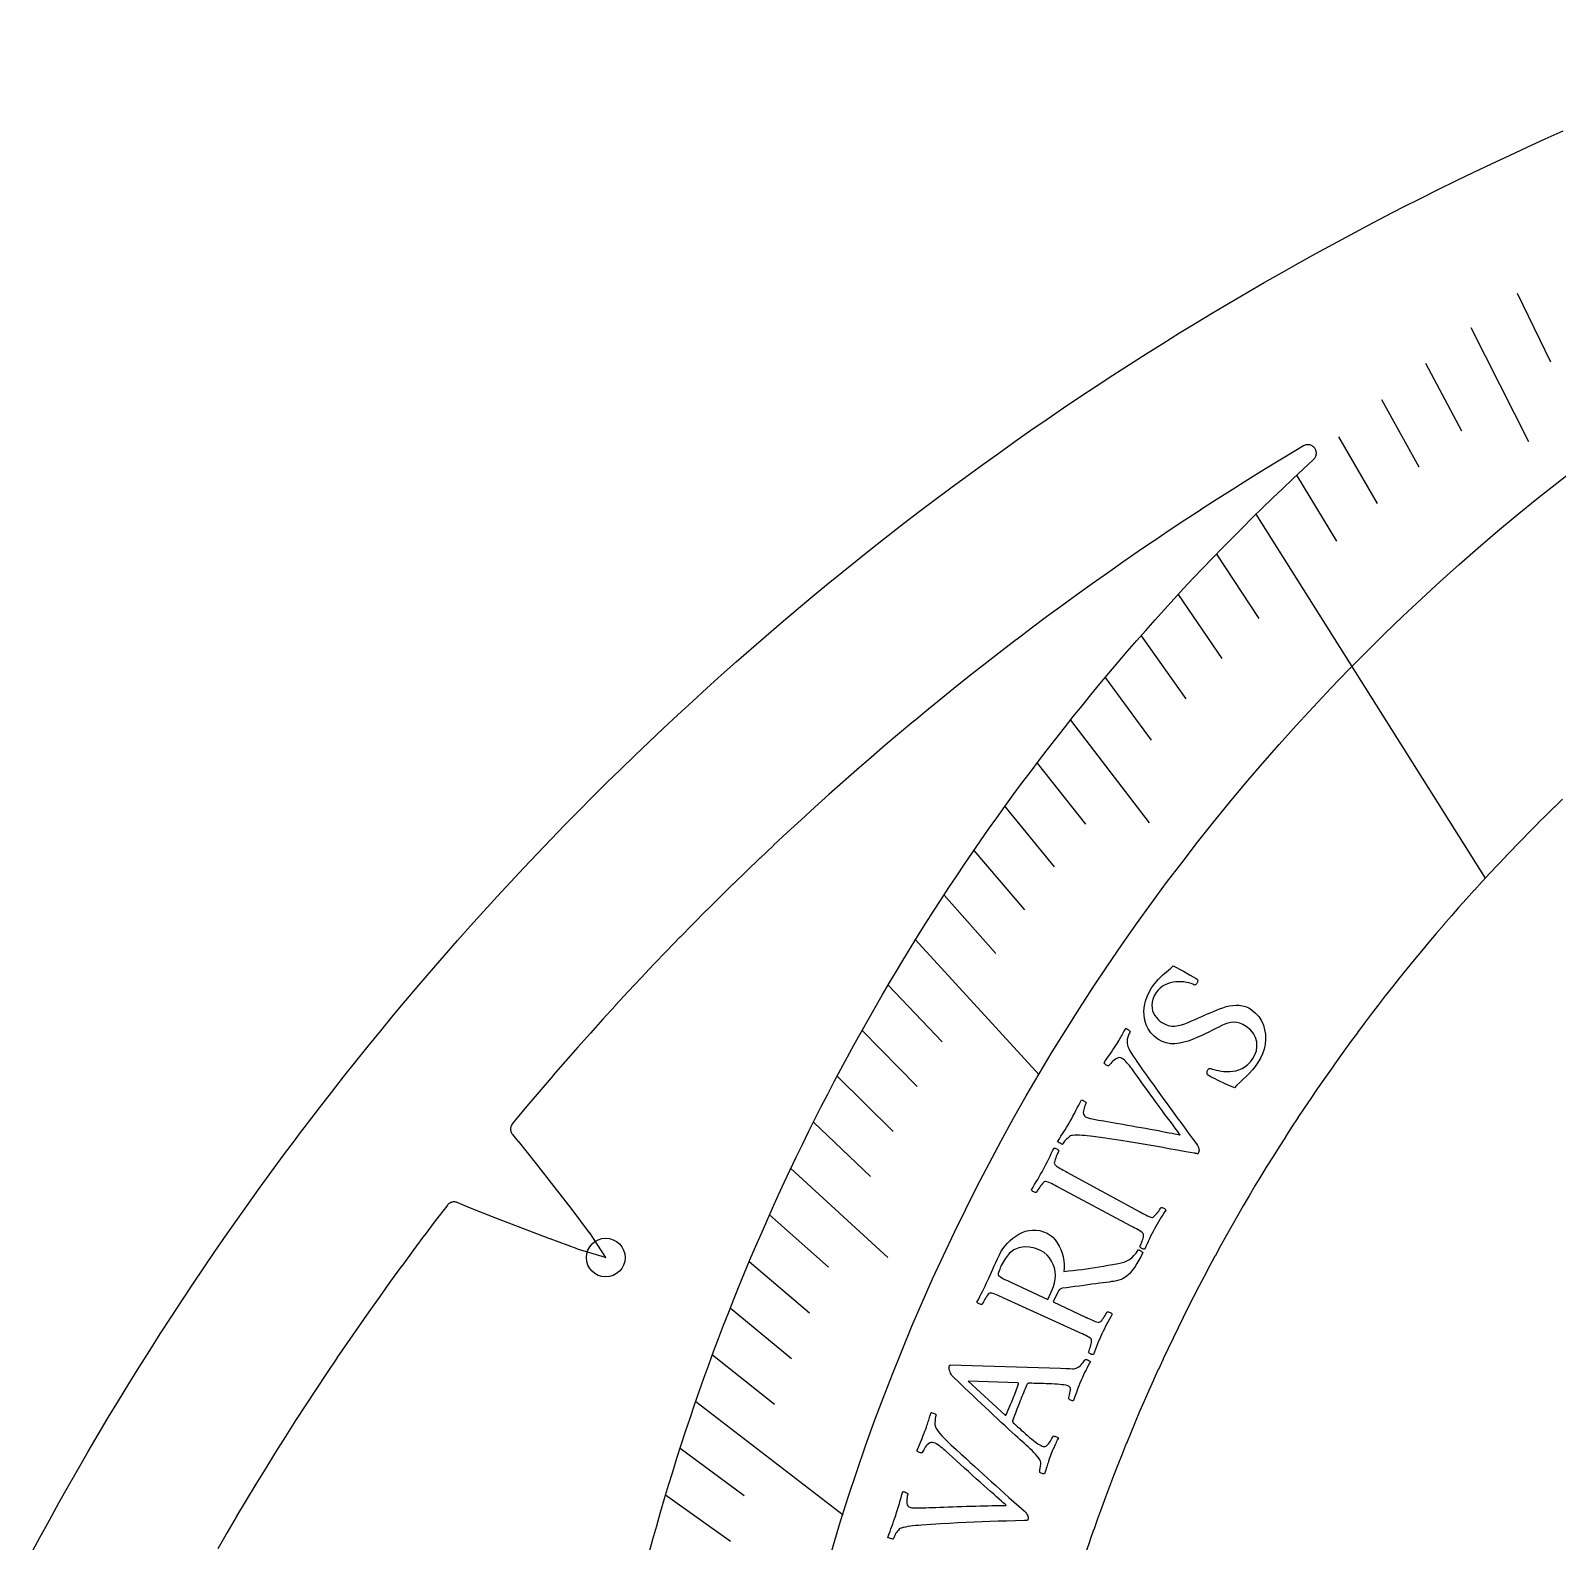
# Model space of a CAD drawing. Header units: millimetres. Extents: x -94 to 94, y -94 to 94.
# Drawn here: x -83.34 to -38.47, y 44.94 to 89.34 of the extents above; entities that cross this region are included whole.
import ezdxf

# ---------------------------------------------------------------- set-up
doc = ezdxf.new("R2010")
doc.units = ezdxf.units.MM
for name, color, linetype in [('CUT_INNER', 6, 'Continuous'), ('CUT_OUTER', 1, 'Continuous'), ('ENGRAVE', 7, 'Continuous'), ('ENGRAVE_FINE', 8, 'Continuous'), ('TEXT', 5, 'Continuous')]:
    doc.layers.add(name, color=color, linetype=linetype)

msp = doc.modelspace()

# ---------------------------------------------------------------- linework, layer by layer
at = {"layer": 'CUT_INNER'}
for points in [[(-65.1605, 44.6058), (-65.0513, 45.0053), (-64.9396, 45.4041), (-64.8255, 45.8022), (-64.7089, 46.1996), (-64.5899, 46.5963), (-64.4685, 46.9923), (-64.3446, 47.3874), (-64.2183, 47.7819), (-64.0896, 48.1755), (-63.9585, 48.5684), (-63.825, 48.9604), (-63.6891, 49.3516), (-63.5507, 49.742), (-63.41, 50.1315), (-63.2669, 50.5201), (-63.1214, 50.9079), (-62.9736, 51.2947), (-62.8233, 51.6807), (-62.6708, 52.0657), (-62.5158, 52.4498), (-62.3585, 52.8329), (-62.1988, 53.215), (-62.0368, 53.5962), (-61.8725, 53.9763), (-61.7058, 54.3555), (-61.5368, 54.7336), (-61.3655, 55.1106), (-61.1919, 55.4866), (-61.016, 55.8616), (-60.8378, 56.2354), (-60.6573, 56.6081), (-60.4745, 56.9798), (-60.2894, 57.3503), (-60.1021, 57.7196), (-59.9125, 58.0878), (-59.7206, 58.4549), (-59.5265, 58.8207), (-59.3302, 59.1854), (-59.1316, 59.5488), (-58.9308, 59.911), (-58.7278, 60.272), (-58.5226, 60.6317), (-58.3151, 60.9902), (-58.1055, 61.3473), (-57.8937, 61.7032), (-57.6797, 62.0578), (-57.4635, 62.411), (-57.2452, 62.763), (-57.0247, 63.1135), (-56.802, 63.4628), (-56.5773, 63.8106), (-56.3503, 64.1571), (-56.1213, 64.5021), (-55.8902, 64.8458), (-55.6569, 65.188), (-55.4216, 65.5288), (-55.1842, 65.8681), (-54.9447, 66.206), (-54.7031, 66.5424), (-54.4595, 66.8773), (-54.2138, 67.2107), (-53.966, 67.5426), (-53.7163, 67.873), (-53.4645, 68.2018), (-53.2107, 68.5291), (-52.9549, 68.8548), (-52.6971, 69.1789), (-52.4374, 69.5015), (-52.1756, 69.8224), (-51.9119, 70.1417), (-51.6462, 70.4595), (-51.3786, 70.7755), (-51.1091, 71.09), (-50.8376, 71.4027), (-50.5642, 71.7138), (-50.2889, 72.0232), (-50.0118, 72.331), (-49.7327, 72.637), (-49.4518, 72.9413), (-49.169, 73.2438), (-48.8843, 73.5447), (-48.5978, 73.8437), (-48.3095, 74.141), (-48.0194, 74.4366), (-47.7274, 74.7303), (-47.4337, 75.0223), (-47.1382, 75.3124), (-46.8409, 75.6008), (-46.5418, 75.8872), (-46.241, 76.1719), (-45.9384, 76.4547), (-45.6339, 76.7359), (-45.633, 76.7367), (-45.6158, 76.7541), (-45.6004, 76.7731), (-45.5869, 76.7935), (-45.5755, 76.8151), (-45.5662, 76.8378), (-45.5592, 76.8612), (-45.5546, 76.8852), (-45.5522, 76.9096), (-45.5523, 76.934), (-45.5548, 76.9583), (-45.5596, 76.9823), (-45.5668, 77.0057), (-45.5762, 77.0283), (-45.5878, 77.0498), (-45.6014, 77.0701), (-45.617, 77.089), (-45.6343, 77.1063), (-45.6532, 77.1218), (-45.6735, 77.1354), (-45.6951, 77.1469), (-45.7177, 77.1563), (-45.7411, 77.1634), (-45.7651, 77.1682), (-45.7894, 77.1706), (-45.8139, 77.1706), (-45.8382, 77.1683), (-45.8622, 77.1636), (-45.8856, 77.1565), (-45.9083, 77.1472), (-45.9299, 77.1357), (-46.1529, 77.003), (-46.1542, 77.0022), (-46.6245, 76.7183), (-46.6258, 76.7175), (-47.0944, 76.4308), (-47.0957, 76.43), (-47.5625, 76.1404), (-47.5638, 76.1396), (-48.0288, 75.8471), (-48.0301, 75.8463), (-48.4932, 75.551), (-48.4945, 75.5502), (-48.9559, 75.252), (-48.9572, 75.2512), (-49.4167, 74.9502), (-49.418, 74.9494), (-49.8757, 74.6456), (-49.877, 74.6448), (-50.3328, 74.3382), (-50.334, 74.3373), (-50.7879, 74.0279), (-50.7892, 74.0271), (-51.2412, 73.7149), (-51.2425, 73.714), (-51.6926, 73.3991), (-51.6938, 73.3982), (-52.1419, 73.0806), (-52.1432, 73.0797), (-52.5894, 72.7592), (-52.5906, 72.7583), (-53.0348, 72.4352), (-53.0361, 72.4343), (-53.4783, 72.1084), (-53.4795, 72.1075), (-53.9197, 71.7789), (-53.921, 71.778), (-54.3591, 71.4467), (-54.3604, 71.4458), (-54.7965, 71.1118), (-54.7977, 71.1109), (-55.2318, 70.7743), (-55.233, 70.7733), (-55.665, 70.434), (-55.6662, 70.4331), (-56.0962, 70.0912), (-56.0974, 70.0902), (-56.5252, 69.7456), (-56.5264, 69.7447), (-56.9521, 69.3975), (-56.9532, 69.3965), (-57.3768, 69.0467), (-57.378, 69.0458), (-57.7994, 68.6934), (-57.8006, 68.6924), (-58.2198, 68.3374), (-58.221, 68.3364), (-58.638, 67.9789), (-58.6392, 67.9779), (-59.054, 67.6178), (-59.0552, 67.6168), (-59.4678, 67.2542), (-59.4689, 67.2532), (-59.8793, 66.8881), (-59.8805, 66.887), (-60.2886, 66.5194), (-60.2898, 66.5184), (-60.6957, 66.1482), (-60.6968, 66.1472), (-61.1004, 65.7746), (-61.1015, 65.7735), (-61.5028, 65.3984), (-61.5039, 65.3974), (-61.9029, 65.0198), (-61.9041, 65.0188), (-62.3007, 64.6388), (-62.3018, 64.6377), (-62.6962, 64.2553), (-62.6973, 64.2542), (-63.0893, 63.8694), (-63.0904, 63.8683), (-63.48, 63.4811), (-63.4811, 63.48), (-63.8683, 63.0904), (-63.8694, 63.0893), (-64.2542, 62.6973), (-64.2553, 62.6962), (-64.6377, 62.3018), (-64.6388, 62.3007), (-65.0188, 61.9041), (-65.0198, 61.9029), (-65.3974, 61.5039), (-65.3984, 61.5028), (-65.7735, 61.1015), (-65.7746, 61.1004), (-66.1472, 60.6968), (-66.1482, 60.6957), (-66.5184, 60.2898), (-66.5194, 60.2886), (-66.887, 59.8805), (-66.8881, 59.8793), (-67.2532, 59.4689), (-67.2542, 59.4678), (-67.6168, 59.0552), (-67.6178, 59.054), (-67.9779, 58.6392), (-67.9789, 58.638), (-68.3364, 58.221), (-68.3374, 58.2198), (-68.6924, 57.8006), (-68.6934, 57.7994), (-69.0458, 57.378), (-69.0467, 57.3768), (-69.1764, 57.2198), (-69.1911, 57.2001), (-69.2038, 57.1791), (-69.2143, 57.1569), (-69.2227, 57.1339), (-69.2287, 57.1101), (-69.2324, 57.0858), (-69.2336, 57.0613), (-69.2325, 57.0368), (-69.229, 57.0125), (-69.2231, 56.9886), (-69.2149, 56.9655), (-69.2044, 56.9433), (-69.1918, 56.9222), (-69.1773, 56.9025), (-69.0156, 56.7045), (-69.0147, 56.7034), (-68.4855, 56.0403), (-67.9595, 55.3698), (-67.4372, 54.6943), (-67.4364, 54.6932), (-66.9224, 54.0139), (-66.9181, 54.0078), (-66.4393, 53.2891), (-66.4367, 53.2847), (-66.4421, 53.286), (-67.2684, 53.5354), (-67.2755, 53.5378), (-68.0748, 53.8324), (-68.076, 53.8329), (-68.8724, 54.136), (-69.6664, 54.4446), (-70.4566, 54.7593), (-70.4579, 54.7598), (-70.7992, 54.9002), (-70.8228, 54.9086), (-70.8471, 54.9145), (-70.8719, 54.918), (-70.8969, 54.919), (-70.9218, 54.9175), (-70.9465, 54.9135), (-70.9707, 54.9071), (-70.9941, 54.8983), (-71.0165, 54.8871), (-71.0377, 54.8738), (-71.0575, 54.8585), (-71.0756, 54.8412), (-71.0919, 54.8222), (-71.1109, 54.7977), (-71.1118, 54.7965), (-71.4458, 54.3604), (-71.4467, 54.3591), (-71.778, 53.921), (-71.7789, 53.9197), (-72.1075, 53.4795), (-72.1084, 53.4783), (-72.4343, 53.0361), (-72.4352, 53.0348), (-72.7583, 52.5906), (-72.7592, 52.5894), (-73.0797, 52.1432), (-73.0806, 52.1419), (-73.3982, 51.6938), (-73.3991, 51.6926), (-73.714, 51.2425), (-73.7149, 51.2412), (-74.0271, 50.7892), (-74.0279, 50.7879), (-74.3373, 50.334), (-74.3382, 50.3328), (-74.6448, 49.877), (-74.6456, 49.8757), (-74.9494, 49.418), (-74.9502, 49.4167), (-75.2512, 48.9572), (-75.252, 48.9559), (-75.5502, 48.4945), (-75.551, 48.4932), (-75.8463, 48.0301), (-75.8471, 48.0288), (-76.1396, 47.5638), (-76.1404, 47.5625), (-76.43, 47.0957), (-76.4308, 47.0944), (-76.7175, 46.6258), (-76.7183, 46.6245), (-77.0022, 46.1542), (-77.003, 46.1529), (-77.2839, 45.6809), (-77.2847, 45.6796), (-77.5628, 45.2058), (-77.5635, 45.2045), (-77.8387, 44.7291)], [(-38.3154, 66.7555), (-38.5575, 66.5207), (-38.5586, 66.5197), (-38.7993, 66.2834), (-38.8004, 66.2823), (-39.0395, 66.0446), (-39.0406, 66.0435), (-39.2784, 65.8043), (-39.2794, 65.8032), (-39.5157, 65.5626), (-39.5168, 65.5615), (-39.7515, 65.3194), (-39.7526, 65.3183), (-39.9859, 65.0748), (-39.987, 65.0737), (-40.2187, 64.8287), (-40.2198, 64.8276), (-40.4501, 64.5812), (-40.4511, 64.5801), (-40.6799, 64.3323), (-40.6809, 64.3312), (-40.9082, 64.082), (-40.9092, 64.0809), (-41.1349, 63.8303), (-41.1359, 63.8292), (-41.3601, 63.5772), (-41.3611, 63.5761), (-41.5837, 63.3227), (-41.5847, 63.3216), (-41.8058, 63.0669), (-41.8068, 63.0657), (-42.0263, 62.8097), (-42.0273, 62.8085), (-42.2452, 62.5512), (-42.2462, 62.55), (-42.4625, 62.2913), (-42.4635, 62.2901), (-42.6782, 62.0301), (-42.6792, 62.0289), (-42.8923, 61.7675), (-42.8933, 61.7664), (-43.1048, 61.5037), (-43.1058, 61.5025), (-43.3157, 61.2386), (-43.3166, 61.2374), (-43.5249, 60.9721), (-43.5259, 60.9709), (-43.7325, 60.7044), (-43.7335, 60.7032), (-43.9385, 60.4355), (-43.9394, 60.4342), (-44.1428, 60.1652), (-44.1437, 60.164), (-44.3455, 59.8938), (-44.3464, 59.8925), (-44.5464, 59.621), (-44.5473, 59.6198), (-44.7457, 59.3471), (-44.7466, 59.3459), (-44.9433, 59.0719), (-44.9442, 59.0707), (-45.1393, 58.7956), (-45.1401, 58.7943), (-45.3335, 58.518), (-45.3343, 58.5167), (-45.526, 58.2392), (-45.5269, 58.238), (-45.7168, 57.9593), (-45.7176, 57.958), (-45.9059, 57.6782), (-45.9067, 57.6769), (-46.0932, 57.396), (-46.0941, 57.3947), (-46.2788, 57.1126), (-46.2797, 57.1113), (-46.4627, 56.828), (-46.4635, 56.8267), (-46.6448, 56.5424), (-46.6456, 56.5411), (-46.8252, 56.2556), (-46.826, 56.2543), (-47.0038, 55.9678), (-47.0046, 55.9665), (-47.1806, 55.6788), (-47.1814, 55.6775), (-47.3557, 55.3888), (-47.3565, 55.3875), (-47.529, 55.0977), (-47.5297, 55.0963), (-47.7004, 54.8055), (-47.7012, 54.8042), (-47.8701, 54.5123), (-47.8709, 54.511), (-48.038, 54.2181), (-48.0388, 54.2167), (-48.2041, 53.9228), (-48.2048, 53.9214), (-48.3684, 53.6265), (-48.3691, 53.6252), (-48.5308, 53.3292), (-48.5315, 53.3279), (-48.6914, 53.0309), (-48.6921, 53.0296), (-48.8502, 52.7317), (-48.8509, 52.7303), (-49.0071, 52.4315), (-49.0078, 52.4301), (-49.1622, 52.1303), (-49.1629, 52.1289), (-49.3155, 51.8282), (-49.3162, 51.8268), (-49.4669, 51.5251), (-49.4676, 51.5237), (-49.6164, 51.2211), (-49.6171, 51.2197), (-49.7641, 50.9162), (-49.7647, 50.9148), (-49.9098, 50.6104), (-49.9105, 50.609), (-50.0538, 50.3037), (-50.0544, 50.3023), (-50.1958, 49.9962), (-50.1964, 49.9948), (-50.3359, 49.6877), (-50.3365, 49.6863), (-50.4741, 49.3785), (-50.4748, 49.3771), (-50.6105, 49.0683), (-50.6111, 49.0669), (-50.7449, 48.7574), (-50.7455, 48.756), (-50.8774, 48.4456), (-50.878, 48.4442), (-51.008, 48.133), (-51.0086, 48.1316), (-51.1367, 47.8197), (-51.1373, 47.8182), (-51.2635, 47.5055), (-51.2641, 47.5041), (-51.3883, 47.1906), (-51.3889, 47.1891), (-51.5112, 46.8749), (-51.5118, 46.8734), (-51.6322, 46.5584), (-51.6327, 46.557), (-51.7512, 46.2412), (-51.7517, 46.2398), (-51.8682, 45.9233), (-51.8688, 45.9219), (-51.9834, 45.6047), (-51.9839, 45.6033), (-52.0965, 45.2854), (-52.097, 45.284), (-52.2077, 44.9654), (-52.2082, 44.964), (-52.3169, 44.6447)]]:
    msp.add_lwpolyline(points, dxfattribs=at)
at = {"layer": 'CUT_OUTER'}
msp.add_lwpolyline([(-83.3419, 44.5463), (-83.067, 45.0569), (-82.789, 45.5657), (-82.5078, 46.0728), (-82.2236, 46.5782), (-81.9362, 47.0819), (-81.6458, 47.5837), (-81.3523, 48.0838), (-81.0557, 48.5821), (-80.7561, 49.0785), (-80.4535, 49.5731), (-80.1478, 50.0658), (-79.8391, 50.5566), (-79.5274, 51.0456), (-79.2126, 51.5326), (-78.895, 52.0176), (-78.5743, 52.5007), (-78.2507, 52.9819), (-77.9241, 53.461), (-77.5946, 53.9382), (-77.2622, 54.4132), (-76.9269, 54.8863), (-76.5887, 55.3573), (-76.2475, 55.8262), (-75.9036, 56.293), (-75.5567, 56.7576), (-75.4661, 56.8775), (-75.2066, 57.2208), (-74.8541, 57.6812), (-74.4987, 58.1394), (-74.1406, 58.5954), (-73.7797, 59.0492), (-73.416, 59.5008), (-73.0495, 59.9502), (-72.6803, 60.3973), (-72.3798, 60.7566), (-72.3204, 60.8276), (-72.3088, 60.8415), (-71.9341, 61.284), (-71.5567, 61.7243), (-71.1767, 62.1622), (-70.7939, 62.5977), (-70.4085, 63.0309), (-70.0204, 63.4618), (-69.6297, 63.8902), (-69.2363, 64.3162), (-68.8404, 64.7398), (-68.4419, 65.161), (-68.0408, 65.5798), (-67.6371, 65.996), (-67.2309, 66.4098), (-66.8221, 66.821), (-66.4109, 67.2298), (-65.9971, 67.636), (-65.5809, 68.0397), (-65.1621, 68.4408), (-64.741, 68.8394), (-64.3174, 69.2353), (-63.8913, 69.6286), (-63.4629, 70.0194), (-63.0321, 70.4074), (-62.5989, 70.7929), (-62.1633, 71.1756), (-61.7254, 71.5557), (-61.2852, 71.9331), (-60.8427, 72.3078), (-60.3978, 72.6798), (-59.9508, 73.049), (-59.5014, 73.4155), (-59.0498, 73.7792), (-58.596, 74.1401), (-58.14, 74.4983), (-57.6818, 74.8536), (-57.2214, 75.2061), (-56.7589, 75.5558), (-56.2942, 75.9027), (-55.8274, 76.2466), (-55.3585, 76.5878), (-54.8875, 76.926), (-54.4145, 77.2613), (-53.9394, 77.5937), (-53.4623, 77.9233), (-52.9832, 78.2498), (-52.502, 78.5735), (-52.0189, 78.8941), (-51.5339, 79.2118), (-51.0468, 79.5265), (-50.5579, 79.8383), (-50.0671, 80.147), (-49.5744, 80.4527), (-49.0798, 80.7553), (-48.5834, 81.055), (-48.0851, 81.3515), (-47.585, 81.645), (-47.0832, 81.9355), (-46.5795, 82.2228), (-46.0742, 82.5071), (-45.567, 82.7883), (-45.0582, 83.0663), (-44.5477, 83.3412), (-44.0355, 83.613), (-43.5216, 83.8816), (-43.0061, 84.1471), (-42.489, 84.4094), (-41.9702, 84.6685), (-41.4499, 84.9244), (-40.9281, 85.1771), (-40.4046, 85.4267), (-39.8797, 85.673), (-39.3533, 85.9161), (-38.8254, 86.1559), (-38.296, 86.3925)], dxfattribs=at)
at = {"layer": 'ENGRAVE'}
for points in [[(-47.3274, 75.127), (-40.5892, 64.4309)], [(-57.3337, 62.6208), (-53.703, 58.6553)], [(-63.7917, 49.0569), (-59.4588, 45.7248)]]:
    msp.add_lwpolyline(points, dxfattribs=at)
for centre, radius in [((0, 27.004), 62.3363), ((-66.436, 53.2842), 0.567)]:
    msp.add_circle(centre, radius, dxfattribs=at)
at = {"layer": 'ENGRAVE_FINE'}
for points in [[(-39.6532, 81.6239), (-38.6713, 79.6027)], [(-41.0143, 80.6094), (-39.3131, 77.2659)], [(-42.3434, 79.5658), (-41.285, 77.5771)], [(-43.6398, 78.4946), (-42.5437, 76.523)], [(-44.9029, 77.3968), (-43.7694, 75.443)], [(-46.1323, 76.2739), (-44.9617, 74.3384)], [(-48.4879, 73.9575), (-47.2442, 72.0604)], [(-49.6134, 72.7667), (-48.3336, 70.8897)], [(-50.7036, 71.5557), (-49.3882, 69.6994)], [(-51.7583, 70.3259), (-50.4077, 68.4908)], [(-52.7773, 69.0785), (-50.4666, 66.0541)], [(-53.7605, 67.8148), (-52.3407, 66.0238)], [(-54.7077, 66.536), (-53.2539, 64.7679)], [(-55.619, 65.2433), (-54.1317, 63.4986)], [(-56.4943, 63.9378), (-54.9739, 62.2171)], [(-58.1373, 61.2935), (-56.5521, 59.6223)], [(-58.9052, 59.9568), (-57.2884, 58.3111)], [(-59.6376, 58.612), (-57.9896, 56.9924)], [(-60.3347, 57.2602), (-58.656, 55.667)], [(-60.9967, 55.9022), (-58.1453, 53.289)], [(-61.624, 54.5393), (-59.8855, 53.0006)], [(-62.2168, 53.1724), (-60.4491, 51.6617)], [(-62.7754, 51.8024), (-60.9791, 50.3201)], [(-63.3003, 50.4303), (-61.4759, 48.9768)], [(-64.2501, 47.6833), (-62.3714, 46.2889)], [(-64.676, 46.3101), (-62.7709, 44.9459)]]:
    msp.add_lwpolyline(points, dxfattribs=at)
at = {"layer": 'TEXT'}
for points in [[(-50.3924, 61.2112), (-50.3408, 61.2848), (-50.2916, 61.3504), (-50.2446, 61.4079), (-50.2, 61.4573), (-50.1555, 61.5025), (-50.1091, 61.5472), (-50.0608, 61.5915), (-50.0105, 61.6353), (-49.9563, 61.6816), (-49.8964, 61.7336), (-49.8308, 61.7911), (-49.7593, 61.8542), (-49.6586, 61.8047), (-49.5576, 61.7525), (-49.4563, 61.6977), (-49.3545, 61.6402), (-49.2592, 61.585), (-49.1771, 61.5367), (-49.1082, 61.4954), (-49.0525, 61.4611), (-49.0416, 61.453), (-49.0361, 61.4404), (-49.0359, 61.4234), (-49.041, 61.402), (-49.0488, 61.3798), (-49.0568, 61.3604), (-49.0651, 61.3439), (-49.0735, 61.3303), (-49.086, 61.315), (-49.0996, 61.3031), (-49.1142, 61.2948), (-49.13, 61.2899), (-49.1796, 61.3136), (-49.2362, 61.3349), (-49.2998, 61.3537), (-49.3703, 61.3701), (-49.4454, 61.3825), (-49.5226, 61.3894), (-49.6017, 61.3907), (-49.683, 61.3865), (-49.7645, 61.3758), (-49.8446, 61.3575), (-49.9231, 61.3317), (-50.0003, 61.2983), (-50.0737, 61.2561), (-50.1411, 61.2038), (-50.2026, 61.1414), (-50.2581, 61.069), (-50.3171, 60.9709), (-50.3585, 60.8765), (-50.3823, 60.7858), (-50.3887, 60.699), (-50.3811, 60.6165), (-50.3632, 60.5391), (-50.335, 60.4666), (-50.2964, 60.3991), (-50.251, 60.3374), (-50.202, 60.2824), (-50.1494, 60.2341), (-50.0932, 60.1925), (-49.9989, 60.1391), (-49.9039, 60.1036), (-49.8084, 60.086), (-49.7124, 60.0861), (-49.6156, 60.0996), (-49.5179, 60.122), (-49.4194, 60.1535), (-49.3199, 60.194), (-49.2195, 60.2387), (-49.1183, 60.2831), (-49.0163, 60.3271), (-48.9134, 60.3709), (-48.8358, 60.4056), (-48.7544, 60.442), (-48.669, 60.48), (-48.5798, 60.5196), (-48.4878, 60.5585), (-48.3943, 60.5944), (-48.2993, 60.6272), (-48.2027, 60.657), (-48.1055, 60.6808), (-48.0087, 60.6958), (-47.9122, 60.7019), (-47.8162, 60.6992), (-47.7216, 60.6854), (-47.6299, 60.6583), (-47.5408, 60.6179), (-47.4544, 60.5644), (-47.339, 60.4698), (-47.2432, 60.3631), (-47.1669, 60.2445), (-47.1099, 60.114), (-47.0713, 59.9764), (-47.0499, 59.8365), (-47.0458, 59.6944), (-47.0589, 59.5498), (-47.0881, 59.4071), (-47.1326, 59.2703), (-47.1924, 59.1395), (-47.2674, 59.0145), (-47.3478, 58.9026), (-47.4332, 58.7969), (-47.5236, 58.6975), (-47.619, 58.6043), (-47.7139, 58.5161), (-47.8024, 58.4317), (-47.8847, 58.3511), (-47.9607, 58.2744), (-48.0413, 58.3072), (-48.1237, 58.3424), (-48.2079, 58.38), (-48.2941, 58.42), (-48.3783, 58.4603), (-48.457, 58.4986), (-48.53, 58.5349), (-48.5974, 58.5692), (-48.6557, 58.5996), (-48.7016, 58.624), (-48.7349, 58.6424), (-48.7557, 58.6548), (-48.7592, 58.675), (-48.7612, 58.6955), (-48.7617, 58.7163), (-48.7607, 58.7374), (-48.7578, 58.7581), (-48.7525, 58.7778), (-48.745, 58.7963), (-48.7351, 58.8138), (-48.7195, 58.8317), (-48.7012, 58.8418), (-48.6803, 58.8441), (-48.6567, 58.8386), (-48.6136, 58.8235), (-48.5615, 58.8082), (-48.5006, 58.7927), (-48.4308, 58.7768), (-48.3543, 58.7632), (-48.2734, 58.7542), (-48.188, 58.75), (-48.0983, 58.7505), (-48.0067, 58.7582), (-47.916, 58.7757), (-47.826, 58.8029), (-47.7368, 58.8399), (-47.6504, 58.8895), (-47.5687, 58.9546), (-47.4917, 59.0351), (-47.4192, 59.131), (-47.3558, 59.2446), (-47.3158, 59.3638), (-47.2992, 59.4889), (-47.3058, 59.6199), (-47.3387, 59.749), (-47.4007, 59.8681), (-47.492, 59.9773), (-47.6127, 60.0764), (-47.7086, 60.1349), (-47.8014, 60.175), (-47.8912, 60.1965), (-47.978, 60.1996), (-48.0637, 60.1887), (-48.1504, 60.1687), (-48.2381, 60.1395), (-48.3268, 60.1011), (-48.4174, 60.057), (-48.511, 60.0108), (-48.6077, 59.9625), (-48.7073, 59.912), (-48.8224, 59.8581), (-48.9412, 59.8041), (-49.0637, 59.7501), (-49.1899, 59.6961), (-49.3182, 59.6475), (-49.4473, 59.61), (-49.577, 59.5836), (-49.7074, 59.5684), (-49.8368, 59.5696), (-49.9631, 59.5924), (-50.0865, 59.6369), (-50.2068, 59.7034), (-50.3232, 59.7914), (-50.4201, 59.8914), (-50.4975, 60.0034), (-50.5553, 60.1275), (-50.5944, 60.2594), (-50.6158, 60.395), (-50.6194, 60.5341), (-50.6053, 60.6767), (-50.5747, 60.8184), (-50.529, 60.9548), (-50.4682, 61.0857), (-50.3924, 61.2112)], [(-52.7991, 57.2719), (-52.7518, 57.3554), (-52.706, 57.4382), (-52.6618, 57.52), (-52.6191, 57.6011), (-52.5772, 57.6812), (-52.5353, 57.7605), (-52.4933, 57.8389), (-52.4512, 57.9165), (-52.4363, 57.9136), (-52.4177, 57.9064), (-52.3954, 57.8947), (-52.3694, 57.8787), (-52.3452, 57.8616), (-52.3286, 57.8468), (-52.3194, 57.8342), (-52.3178, 57.8238), (-52.3251, 57.8095), (-52.3349, 57.7875), (-52.3472, 57.7577), (-52.3619, 57.7202), (-52.3762, 57.6786), (-52.3875, 57.6364), (-52.3956, 57.5938), (-52.4007, 57.5507), (-52.3993, 57.5103), (-52.3883, 57.4756), (-52.3677, 57.4466), (-52.3375, 57.4234), (-52.2835, 57.3998), (-52.2014, 57.3755), (-52.0912, 57.3504), (-51.9531, 57.3245), (-51.8806, 57.3121), (-51.7969, 57.298), (-51.7021, 57.282), (-51.5962, 57.2642), (-51.482, 57.2447), (-51.3623, 57.224), (-51.237, 57.2019), (-51.1061, 57.1785), (-50.9724, 57.1545), (-50.8387, 57.1305), (-50.7047, 57.1068), (-50.5707, 57.0831), (-50.4394, 57.0597), (-50.3136, 57.0369), (-50.1934, 57.0146), (-50.0787, 56.9929), (-49.9718, 56.9724), (-49.8753, 56.9537), (-49.789, 56.9368), (-49.713, 56.9218), (-49.6502, 56.9094), (-49.6034, 56.9004), (-49.5729, 56.8948), (-49.5584, 56.8926), (-49.5706, 56.9104), (-49.5934, 56.9423), (-49.6268, 56.9881), (-49.6707, 57.0479), (-49.7233, 57.1192), (-49.7828, 57.1994), (-49.849, 57.2885), (-49.9221, 57.3866), (-50.0004, 57.492), (-50.0825, 57.6029), (-50.1683, 57.7194), (-50.2579, 57.8414), (-50.3496, 57.9668), (-50.4418, 58.0934), (-50.5346, 58.221), (-50.6278, 58.3497), (-50.7199, 58.4771), (-50.8091, 58.6009), (-50.8953, 58.721), (-50.9787, 58.8374), (-51.0104, 58.881), (-51.044, 58.924), (-51.0797, 58.9666), (-51.1173, 59.0087), (-51.1551, 59.0479), (-51.1912, 59.0816), (-51.2256, 59.1098), (-51.2583, 59.1325), (-51.2978, 59.1512), (-51.3377, 59.1583), (-51.3782, 59.1536), (-51.4191, 59.1373), (-51.4592, 59.1134), (-51.497, 59.0864), (-51.5324, 59.056), (-51.5656, 59.0225), (-51.5948, 58.9898), (-51.6184, 58.9621), (-51.6364, 58.9392), (-51.6487, 58.9214), (-51.6621, 58.9172), (-51.6797, 58.9193), (-51.7017, 58.9275), (-51.7279, 58.9419), (-51.7531, 58.9592), (-51.7721, 58.9763), (-51.7849, 58.9931), (-51.7915, 59.0096), (-51.7464, 59.0765), (-51.7022, 59.1412), (-51.6589, 59.2037), (-51.6163, 59.2641), (-51.5739, 59.3245), (-51.5313, 59.3875), (-51.4882, 59.4528), (-51.4447, 59.5206), (-51.4096, 59.5765), (-51.3786, 59.6264), (-51.3517, 59.6705), (-51.3289, 59.7086), (-51.3084, 59.7438), (-51.2884, 59.7788), (-51.2689, 59.8137), (-51.2499, 59.8484), (-51.2299, 59.885), (-51.2074, 59.9253), (-51.1824, 59.9695), (-51.1549, 60.0175), (-51.1401, 60.0138), (-51.1216, 60.005), (-51.0995, 59.9912), (-51.0738, 59.9724), (-51.0501, 59.953), (-51.0341, 59.9378), (-51.0259, 59.9266), (-51.0253, 59.9195), (-51.0367, 59.8984), (-51.0515, 59.8655), (-51.0695, 59.8208), (-51.0907, 59.7643), (-51.1087, 59.7026), (-51.1171, 59.6425), (-51.1159, 59.5839), (-51.1051, 59.5268), (-51.0901, 59.4827), (-51.0647, 59.4271), (-51.029, 59.3602), (-50.9829, 59.2819), (-50.9316, 59.1996), (-50.8804, 59.1206), (-50.8292, 59.0448), (-50.7781, 58.9723), (-50.6592, 58.8046), (-50.545, 58.6443), (-50.4354, 58.4914), (-50.3305, 58.3458), (-50.2289, 58.2051), (-50.1292, 58.0668), (-50.0312, 57.9309), (-49.9352, 57.7973), (-49.8389, 57.6639), (-49.7406, 57.5283), (-49.6401, 57.3905), (-49.5375, 57.2505), (-49.431, 57.1055), (-49.3191, 56.9525), (-49.2017, 56.7918), (-49.0788, 56.6233), (-49.0475, 56.5772), (-49.0241, 56.5346), (-49.0087, 56.4957), (-49.0013, 56.4603), (-49.0001, 56.4279), (-49.0034, 56.3978), (-49.0112, 56.37), (-49.0235, 56.3445), (-49.0297, 56.3387), (-49.0396, 56.3359), (-49.0531, 56.3362), (-49.0704, 56.3394), (-49.0883, 56.3436), (-49.1041, 56.3464), (-49.1178, 56.3479), (-49.1292, 56.3481), (-49.3892, 56.3955), (-49.6407, 56.4406), (-49.8836, 56.4836), (-50.1179, 56.5245), (-50.349, 56.5643), (-50.5823, 56.6037), (-50.8177, 56.6428), (-51.0552, 56.6815), (-51.3004, 56.7203), (-51.5585, 56.7593), (-51.8297, 56.7986), (-52.1141, 56.8379), (-52.2012, 56.8501), (-52.2845, 56.8605), (-52.3638, 56.8689), (-52.4392, 56.8754), (-52.5118, 56.8794), (-52.5829, 56.8803), (-52.6524, 56.878), (-52.7203, 56.8727), (-52.7484, 56.8678), (-52.7776, 56.8566), (-52.8078, 56.8391), (-52.8392, 56.8153), (-52.87, 56.7878), (-52.8987, 56.7597), (-52.9253, 56.7307), (-52.9499, 56.701), (-52.9715, 56.6728), (-52.9895, 56.648), (-53.0038, 56.6269), (-53.0145, 56.6093), (-53.02, 56.6094), (-53.0338, 56.6148), (-53.0556, 56.6258), (-53.0857, 56.6421), (-53.1156, 56.6593), (-53.1373, 56.6727), (-53.1508, 56.6824), (-53.156, 56.6883), (-53.1052, 56.7728), (-53.0582, 56.8494), (-53.0151, 56.9182), (-52.9758, 56.9792), (-52.9368, 57.0403), (-52.8944, 57.1095), (-52.8485, 57.1867), (-52.7991, 57.2719)], [(-53.5722, 55.8815), (-53.5313, 55.9585), (-53.4918, 56.0349), (-53.4536, 56.1107), (-53.4168, 56.1861), (-53.3801, 56.2619), (-53.342, 56.3391), (-53.3026, 56.4178), (-53.2618, 56.4979), (-53.2448, 56.5003), (-53.2256, 56.4977), (-53.2042, 56.4899), (-53.1807, 56.4771), (-53.1585, 56.462), (-53.141, 56.4474), (-53.1282, 56.4331), (-53.1201, 56.4194), (-53.1302, 56.4), (-53.143, 56.3735), (-53.1585, 56.3398), (-53.1767, 56.299), (-53.1953, 56.255), (-53.2122, 56.2118), (-53.2275, 56.1694), (-53.241, 56.1278), (-53.2505, 56.09), (-53.2537, 56.0592), (-53.2507, 56.0352), (-53.2415, 56.0182), (-53.218, 55.9962), (-53.1899, 55.9738), (-53.157, 55.9509), (-53.1194, 55.9277), (-53.0784, 55.9039), (-53.0354, 55.8794), (-52.9902, 55.8541), (-52.943, 55.8282), (-52.9354, 55.824), (-52.9277, 55.8199), (-52.9201, 55.8157), (-52.9125, 55.8116), (-52.9049, 55.8074), (-52.8972, 55.8033), (-52.8896, 55.7991), (-52.882, 55.795), (-50.7626, 54.6411), (-50.755, 54.637), (-50.7474, 54.6328), (-50.7398, 54.6287), (-50.7321, 54.6245), (-50.7245, 54.6204), (-50.7169, 54.6162), (-50.7093, 54.6121), (-50.7016, 54.6079), (-50.6544, 54.5824), (-50.6092, 54.5584), (-50.566, 54.5359), (-50.5249, 54.515), (-50.4862, 54.4965), (-50.4501, 54.4815), (-50.4166, 54.47), (-50.3858, 54.4619), (-50.3686, 54.4639), (-50.348, 54.4738), (-50.3239, 54.4915), (-50.2964, 54.517), (-50.2675, 54.5475), (-50.2395, 54.5801), (-50.2124, 54.6148), (-50.1862, 54.6515), (-50.1626, 54.6865), (-50.1434, 54.7157), (-50.1285, 54.7392), (-50.118, 54.757), (-50.1023, 54.757), (-50.0837, 54.7534), (-50.0621, 54.7461), (-50.0375, 54.7352), (-50.0142, 54.722), (-49.9962, 54.7082), (-49.9836, 54.6937), (-49.9763, 54.6785), (-50.022, 54.6074), (-50.0664, 54.5377), (-50.1095, 54.4693), (-50.1514, 54.4021), (-50.1924, 54.3349), (-50.2329, 54.2662), (-50.2728, 54.1959), (-50.3121, 54.1242), (-50.3495, 54.0536), (-50.3862, 53.9818), (-50.4221, 53.9088), (-50.4573, 53.8346), (-50.4921, 53.7595), (-50.5268, 53.6834), (-50.5614, 53.6066), (-50.5958, 53.5289), (-50.6125, 53.5266), (-50.6316, 53.5292), (-50.653, 53.5366), (-50.6768, 53.5489), (-50.6995, 53.5633), (-50.7174, 53.5774), (-50.7307, 53.591), (-50.7394, 53.6041), (-50.7302, 53.6226), (-50.7188, 53.648), (-50.705, 53.6801), (-50.6887, 53.719), (-50.6724, 53.7613), (-50.6581, 53.8035), (-50.6458, 53.8455), (-50.6356, 53.8875), (-50.629, 53.9254), (-50.6276, 53.955), (-50.6313, 53.9766), (-50.6401, 53.99), (-50.6682, 54.0165), (-50.7019, 54.0432), (-50.7413, 54.07), (-50.7863, 54.0971), (-50.8352, 54.1246), (-50.8861, 54.1528), (-50.9392, 54.1817), (-50.9943, 54.2113), (-53.1233, 55.3472), (-53.1788, 55.3766), (-53.2328, 55.4048), (-53.2854, 55.4318), (-53.3366, 55.4576), (-53.3853, 55.4804), (-53.4305, 55.4983), (-53.4721, 55.5113), (-53.5102, 55.5195), (-53.5284, 55.52), (-53.5494, 55.5105), (-53.5733, 55.4909), (-53.6001, 55.4614), (-53.628, 55.4261), (-53.6555, 55.3892), (-53.6826, 55.3508), (-53.7092, 55.3109), (-53.7332, 55.2733), (-53.7529, 55.2419), (-53.768, 55.2166), (-53.7786, 55.1974), (-53.7945, 55.1966), (-53.8135, 55.1995), (-53.8353, 55.2061), (-53.8602, 55.2163), (-53.8838, 55.2289), (-53.902, 55.2425), (-53.9148, 55.2571), (-53.9221, 55.2727), (-53.8774, 55.3513), (-53.8325, 55.429), (-53.7876, 55.5057), (-53.7426, 55.5816), (-53.6982, 55.6569), (-53.655, 55.732), (-53.613, 55.8069), (-53.5722, 55.8815)], [(-54.8675, 53.3642), (-54.8203, 53.4531), (-54.7651, 53.5398), (-54.702, 53.6243), (-54.6309, 53.7065), (-54.5535, 53.784), (-54.4713, 53.8544), (-54.3844, 53.9176), (-54.2928, 53.9738), (-54.1973, 54.0207), (-54.0989, 54.0562), (-53.9976, 54.0804), (-53.8934, 54.0934), (-53.7874, 54.0928), (-53.6807, 54.0767), (-53.5733, 54.0451), (-53.4651, 53.998), (-53.3786, 53.9463), (-53.3, 53.8822), (-53.229, 53.806), (-53.1657, 53.7177), (-53.1107, 53.621), (-53.0642, 53.5199), (-53.0264, 53.4142), (-52.9972, 53.3039), (-52.9771, 53.1929), (-52.9667, 53.0849), (-52.966, 52.9798), (-52.9749, 52.8775), (-52.8323, 52.8916), (-52.695, 52.9064), (-52.5628, 52.9218), (-52.4359, 52.9378), (-52.3115, 52.9547), (-52.1868, 52.9729), (-52.0617, 52.9923), (-51.9364, 53.0128), (-51.8076, 53.0345), (-51.672, 53.0573), (-51.5297, 53.0811), (-51.3806, 53.106), (-51.2851, 53.1263), (-51.1975, 53.1532), (-51.1178, 53.1868), (-51.0459, 53.227), (-50.9789, 53.2774), (-50.9139, 53.341), (-50.8508, 53.418), (-50.7895, 53.5082), (-50.7727, 53.5099), (-50.7534, 53.5055), (-50.7316, 53.4949), (-50.7073, 53.4782), (-50.6844, 53.4602), (-50.667, 53.4459), (-50.655, 53.4353), (-50.6485, 53.4282), (-50.7111, 53.3106), (-50.7703, 53.2044), (-50.8262, 53.1096), (-50.8789, 53.0263), (-50.9275, 52.9545), (-50.9714, 52.8941), (-51.0106, 52.8453), (-51.0451, 52.808), (-51.071, 52.7861), (-51.1023, 52.7605), (-51.1391, 52.7312), (-51.1813, 52.6983), (-51.2305, 52.666), (-51.2881, 52.6387), (-51.354, 52.6163), (-51.4284, 52.5987), (-51.4632, 52.5929), (-51.5109, 52.5855), (-51.5715, 52.5765), (-51.6451, 52.5658), (-51.7292, 52.5539), (-51.8218, 52.5412), (-51.9228, 52.5276), (-52.0322, 52.5132), (-52.1478, 52.498), (-52.2673, 52.482), (-52.3907, 52.4653), (-52.518, 52.4477), (-52.6464, 52.4301), (-52.7733, 52.413), (-52.8987, 52.3964), (-53.0224, 52.3805), (-53.0621, 52.3679), (-53.0984, 52.3423), (-53.1312, 52.3037), (-53.1606, 52.2521), (-53.2879, 51.9823), (-52.3342, 51.5353), (-52.3264, 51.5316), (-52.3185, 51.5279), (-52.3107, 51.5242), (-52.3028, 51.5205), (-52.2949, 51.5168), (-52.2871, 51.5132), (-52.2792, 51.5095), (-52.2714, 51.5058), (-52.2226, 51.4832), (-52.1761, 51.4619), (-52.1317, 51.4421), (-52.0894, 51.4237), (-52.0496, 51.4076), (-52.0126, 51.3948), (-51.9785, 51.3853), (-51.9473, 51.3791), (-51.9303, 51.3821), (-51.9103, 51.3932), (-51.8873, 51.4123), (-51.8613, 51.4395), (-51.8344, 51.4716), (-51.8084, 51.5058), (-51.7835, 51.5421), (-51.7595, 51.5804), (-51.738, 51.6167), (-51.7206, 51.647), (-51.7072, 51.6713), (-51.6978, 51.6897), (-51.6821, 51.6907), (-51.6633, 51.6882), (-51.6413, 51.6822), (-51.6161, 51.6728), (-51.592, 51.6611), (-51.5733, 51.6484), (-51.5598, 51.6346), (-51.5516, 51.6199), (-51.5929, 51.5462), (-51.633, 51.4739), (-51.672, 51.403), (-51.7098, 51.3335), (-51.7466, 51.2639), (-51.7829, 51.1929), (-51.8185, 51.1204), (-51.8534, 51.0464), (-51.8865, 50.9737), (-51.9188, 50.8998), (-51.9502, 50.8248), (-51.9809, 50.7486), (-52.0111, 50.6715), (-52.0412, 50.5935), (-52.0711, 50.5147), (-52.1008, 50.4351), (-52.1173, 50.4318), (-52.1365, 50.4332), (-52.1584, 50.4393), (-52.1828, 50.4502), (-52.2063, 50.4632), (-52.2251, 50.4762), (-52.2392, 50.4889), (-52.2486, 50.5015), (-52.2406, 50.5206), (-52.2307, 50.5466), (-52.2188, 50.5795), (-52.205, 50.6193), (-52.1912, 50.6625), (-52.1794, 50.7054), (-52.1697, 50.7482), (-52.1621, 50.7907), (-52.1578, 50.8288), (-52.1581, 50.8586), (-52.1631, 50.8798), (-52.1728, 50.8927), (-52.2024, 50.9174), (-52.2377, 50.942), (-52.2786, 50.9665), (-52.3251, 50.9908), (-52.3756, 51.0153), (-52.4281, 51.0404), (-52.4828, 51.066), (-52.5396, 51.0923), (-54.7357, 52.0925), (-54.7928, 52.1185), (-54.8484, 52.1434), (-54.9026, 52.1672), (-54.9552, 52.1898), (-55.0052, 52.2097), (-55.0514, 52.2248), (-55.0937, 52.2353), (-55.1322, 52.2411), (-55.1504, 52.2405), (-55.1708, 52.2298), (-55.1935, 52.2089), (-55.2184, 52.1778), (-55.2441, 52.141), (-55.2691, 52.1031), (-55.2934, 52.064), (-55.317, 52.0237), (-55.3382, 51.9859), (-55.3555, 51.9542), (-55.3688, 51.9286), (-55.3782, 51.909), (-55.3941, 51.9073), (-55.4131, 51.909), (-55.4354, 51.9142), (-55.4608, 51.923), (-55.4851, 51.9341), (-55.5041, 51.9466), (-55.5177, 51.9604), (-55.526, 51.9755), (-55.4862, 52.0565), (-55.4463, 52.1362), (-55.4065, 52.2147), (-55.3667, 52.2919), (-55.3275, 52.3686), (-55.2893, 52.4452), (-55.2521, 52.522), (-55.216, 52.5988), (-55.1786, 52.68), (-55.1404, 52.7646), (-55.1012, 52.8525), (-55.0611, 52.9438), (-55.0186, 53.0397), (-54.9722, 53.1418), (-54.9218, 53.25), (-54.8675, 53.3642)], [(-53.6604, 53.4903), (-53.8247, 53.557), (-53.9855, 53.5932), (-54.1428, 53.5987), (-54.2967, 53.5732), (-54.4431, 53.5098), (-54.5781, 53.4015), (-54.7013, 53.2482), (-54.8124, 53.05), (-54.8253, 53.0221), (-54.8405, 52.9874), (-54.8582, 52.9459), (-54.8782, 52.8976), (-54.8949, 52.8502), (-54.9027, 52.8116), (-54.9015, 52.7817), (-54.8915, 52.7606), (-54.8684, 52.7379), (-54.8359, 52.7137), (-54.7942, 52.6882), (-54.7432, 52.6611), (-54.6872, 52.6335), (-54.6308, 52.606), (-54.5739, 52.5787), (-54.5165, 52.5516), (-53.4451, 52.056), (-53.3149, 52.3319), (-53.2732, 52.4341), (-53.2439, 52.5394), (-53.2268, 52.6478), (-53.2221, 52.7595), (-53.23, 52.8709), (-53.2508, 52.9786), (-53.2845, 53.0826), (-53.3312, 53.1829), (-53.3916, 53.276), (-53.4666, 53.3583), (-53.5562, 53.4298), (-53.6604, 53.4903)], [(-54.0806, 47.7728), (-54.0877, 47.7792), (-54.1088, 47.7983), (-54.144, 47.8301), (-54.1933, 47.8748), (-54.2547, 47.9304), (-54.3261, 47.9949), (-54.4075, 48.0686), (-54.499, 48.1513), (-54.598, 48.2414), (-54.7022, 48.3373), (-54.8114, 48.439), (-54.9256, 48.5464), (-55.0433, 48.6575), (-55.1626, 48.77), (-55.2837, 48.8838), (-55.4064, 48.9991), (-55.5286, 49.1142), (-55.6481, 49.2272), (-55.7647, 49.3383), (-55.8786, 49.4474), (-55.9876, 49.5524), (-56.0897, 49.6512), (-56.1849, 49.7439), (-56.2732, 49.8303), (-56.2894, 49.8538), (-56.3043, 49.8844), (-56.3178, 49.9223), (-56.3299, 49.9674), (-56.3388, 50.0125), (-56.3429, 50.0503), (-56.3421, 50.0809), (-56.3365, 50.1041), (-56.3343, 50.1091), (-56.3321, 50.113), (-56.33, 50.1156), (-56.3281, 50.117), (-56.3258, 50.1183), (-56.3227, 50.1206), (-56.3189, 50.1237), (-56.3143, 50.1277), (-53.0749, 50.0346), (-52.9157, 50.0269), (-52.7966, 50.0214), (-52.7174, 50.0185), (-52.6781, 50.0181), (-52.6428, 50.022), (-52.6069, 50.0329), (-52.5702, 50.0509), (-52.5327, 50.0759), (-52.4964, 50.1051), (-52.463, 50.1356), (-52.4326, 50.1673), (-52.4051, 50.2003), (-52.3818, 50.2311), (-52.3638, 50.256), (-52.3512, 50.2751), (-52.3439, 50.2884), (-52.325, 50.2905), (-52.3038, 50.2877), (-52.2805, 50.2801), (-52.255, 50.2675), (-52.2312, 50.2538), (-52.213, 50.2426), (-52.2005, 50.2339), (-52.1935, 50.2278), (-52.2312, 50.1567), (-52.2668, 50.0894), (-52.3002, 50.0257), (-52.3314, 49.9658), (-52.3624, 49.9046), (-52.3949, 49.837), (-52.4288, 49.7631), (-52.4641, 49.6828), (-52.5003, 49.5977), (-52.5321, 49.5196), (-52.5595, 49.4485), (-52.5827, 49.3845), (-52.6051, 49.3201), (-52.6303, 49.2481), (-52.6582, 49.1684), (-52.6889, 49.081), (-52.7053, 49.0773), (-52.7245, 49.0782), (-52.7465, 49.0838), (-52.7713, 49.0939), (-52.7949, 49.1067), (-52.8136, 49.1202), (-52.8273, 49.1342), (-52.8361, 49.1489), (-52.826, 49.1763), (-52.8154, 49.2112), (-52.8044, 49.2537), (-52.7929, 49.3037), (-52.7837, 49.3539), (-52.7794, 49.3969), (-52.78, 49.4328), (-52.7857, 49.4616), (-52.7944, 49.4761), (-52.8083, 49.4898), (-52.8272, 49.5025), (-52.8513, 49.5143), (-52.8803, 49.5241), (-52.9195, 49.5333), (-52.9688, 49.5416), (-53.0283, 49.5492), (-53.0951, 49.556), (-53.1666, 49.562), (-53.2428, 49.5672), (-53.3236, 49.5716), (-53.4063, 49.5753), (-53.488, 49.5785), (-53.5687, 49.5812), (-53.6484, 49.5834), (-53.7242, 49.5852), (-53.7929, 49.5868), (-53.8547, 49.5882), (-53.9095, 49.5893), (-53.9545, 49.5902), (-53.9865, 49.5908), (-54.0058, 49.5912), (-54.0122, 49.5913), (-54.0132, 49.5909), (-54.016, 49.5897), (-54.0207, 49.5878), (-54.0274, 49.585), (-54.0343, 49.5816), (-54.0399, 49.5776), (-54.0441, 49.5731), (-54.047, 49.568), (-54.0672, 49.5263), (-54.0885, 49.4797), (-54.1111, 49.428), (-54.135, 49.3713), (-54.159, 49.3131), (-54.1821, 49.2569), (-54.2043, 49.2027), (-54.2257, 49.1505), (-54.2312, 49.137), (-54.2367, 49.1236), (-54.2422, 49.1101), (-54.2477, 49.0966), (-54.253, 49.0835), (-54.2581, 49.071), (-54.2629, 49.0592), (-54.2674, 49.0481), (-54.2988, 48.9701), (-54.3273, 48.898), (-54.353, 48.8319), (-54.3758, 48.7716), (-54.3982, 48.7101), (-54.4228, 48.64), (-54.4496, 48.5614), (-54.4784, 48.4742), (-54.4791, 48.4709), (-54.479, 48.4666), (-54.4782, 48.4612), (-54.4767, 48.4547), (-54.475, 48.4486), (-54.4738, 48.4442), (-54.4731, 48.4416), (-54.4729, 48.4407), (-54.4671, 48.4355), (-54.4499, 48.42), (-54.4213, 48.3941), (-54.3811, 48.3578), (-54.3331, 48.3144), (-54.2807, 48.267), (-54.2241, 48.2157), (-54.1632, 48.1605), (-54.101, 48.1046), (-54.0404, 48.0514), (-53.9815, 48.0008), (-53.9242, 47.9529), (-53.868, 47.9059), (-53.8155, 47.8653), (-53.7666, 47.8312), (-53.7215, 47.8035), (-53.6802, 47.7808), (-53.643, 47.7617), (-53.6099, 47.746), (-53.5809, 47.7338), (-53.5508, 47.7281), (-53.5196, 47.7338), (-53.4876, 47.751), (-53.4545, 47.7796), (-53.4224, 47.8149), (-53.393, 47.852), (-53.3663, 47.8909), (-53.3424, 47.9316), (-53.3221, 47.9693), (-53.3064, 47.9993), (-53.2954, 48.0215), (-53.2889, 48.036), (-53.2787, 48.0377), (-53.263, 48.0365), (-53.2419, 48.0323), (-53.2153, 48.0253), (-53.1883, 48.0165), (-53.1657, 48.0072), (-53.1476, 47.9974), (-53.134, 47.9871), (-53.1558, 47.9398), (-53.176, 47.8961), (-53.1949, 47.856), (-53.2123, 47.8195), (-53.2289, 47.7849), (-53.2455, 47.7502), (-53.2621, 47.7155), (-53.2787, 47.6808), (-53.296, 47.6432), (-53.3148, 47.5996), (-53.3351, 47.5502), (-53.3568, 47.4948), (-53.3779, 47.4386), (-53.3965, 47.3868), (-53.4127, 47.3394), (-53.4263, 47.2964), (-53.4387, 47.2555), (-53.4511, 47.2146), (-53.4635, 47.1738), (-53.4758, 47.1329), (-53.4891, 47.0893), (-53.5043, 47.0405), (-53.5215, 46.9863), (-53.5406, 46.9267), (-53.5506, 46.9252), (-53.5659, 46.9271), (-53.5865, 46.9325), (-53.6123, 46.9413), (-53.6387, 46.9519), (-53.6608, 46.9624), (-53.6788, 46.9728), (-53.6924, 46.9832), (-53.6835, 47.012), (-53.6744, 47.0502), (-53.6653, 47.0979), (-53.656, 47.1551), (-53.6503, 47.2129), (-53.6519, 47.2624), (-53.6609, 47.3037), (-53.6772, 47.3367), (-53.7155, 47.3953), (-53.7579, 47.4521), (-53.8045, 47.5072), (-53.8552, 47.5604), (-53.9089, 47.6129), (-53.9644, 47.6658), (-54.0216, 47.7191), (-54.0806, 47.7728)], [(-55.7838, 49.6511), (-54.7013, 48.65), (-54.7006, 48.6499), (-54.6984, 48.6496), (-54.6947, 48.6492), (-54.6895, 48.6485), (-54.6842, 48.6482), (-54.6801, 48.6487), (-54.6772, 48.6501), (-54.6755, 48.6524), (-54.6515, 48.7055), (-54.6258, 48.7639), (-54.5983, 48.8275), (-54.569, 48.8962), (-54.5404, 48.964), (-54.5149, 49.0248), (-54.4925, 49.0786), (-54.4734, 49.1254), (-54.449, 49.1863), (-54.4265, 49.2444), (-54.4058, 49.2996), (-54.387, 49.3521), (-54.3686, 49.4044), (-54.3492, 49.459), (-54.3288, 49.516), (-54.3073, 49.5753), (-54.3061, 49.5806), (-54.307, 49.5855), (-54.31, 49.5901), (-54.315, 49.5944), (-54.3204, 49.598), (-54.3242, 49.6006), (-54.3265, 49.6021), (-54.3273, 49.6026)], [(-57.9159, 45.7029), (-57.8868, 45.7944), (-57.8591, 45.8848), (-57.8327, 45.9741), (-57.8078, 46.0622), (-57.7834, 46.1493), (-57.7587, 46.2355), (-57.7338, 46.3209), (-57.7087, 46.4055), (-57.6936, 46.4057), (-57.6738, 46.4025), (-57.6496, 46.3957), (-57.6208, 46.3855), (-57.5937, 46.3737), (-57.5743, 46.3626), (-57.5627, 46.3522), (-57.559, 46.3424), (-57.5632, 46.3269), (-57.5683, 46.3033), (-57.5741, 46.2717), (-57.5807, 46.2319), (-57.5862, 46.1882), (-57.5884, 46.1447), (-57.5876, 46.1013), (-57.5836, 46.0581), (-57.574, 46.0188), (-57.556, 45.9871), (-57.5299, 45.963), (-57.4955, 45.9466), (-57.4378, 45.9346), (-57.3524, 45.9278), (-57.2395, 45.9261), (-57.099, 45.9292), (-57.0254, 45.9322), (-56.9406, 45.9356), (-56.8446, 45.9396), (-56.7373, 45.944), (-56.6216, 45.9486), (-56.5001, 45.953), (-56.373, 45.9573), (-56.2401, 45.9615), (-56.1043, 45.9656), (-55.9685, 45.9699), (-55.8326, 45.9743), (-55.6965, 45.9788), (-55.5632, 45.9831), (-55.4355, 45.9868), (-55.3132, 45.9899), (-55.1965, 45.9924), (-55.0877, 45.9944), (-54.9894, 45.996), (-54.9015, 45.9974), (-54.824, 45.9984), (-54.76, 45.9993), (-54.7124, 46.0001), (-54.6813, 46.0009), (-54.6667, 46.0017), (-54.6823, 46.0167), (-54.7112, 46.0431), (-54.7534, 46.081), (-54.8087, 46.1305), (-54.8749, 46.1894), (-54.9497, 46.2555), (-55.0329, 46.329), (-55.1247, 46.4099), (-55.2231, 46.4968), (-55.3263, 46.5884), (-55.4344, 46.6846), (-55.5473, 46.7855), (-55.6629, 46.8892), (-55.7793, 46.9939), (-55.8964, 47.0996), (-56.0143, 47.2062), (-56.1307, 47.3119), (-56.2435, 47.4146), (-56.3528, 47.5143), (-56.4584, 47.6109), (-56.4984, 47.647), (-56.5402, 47.6822), (-56.5839, 47.7165), (-56.6294, 47.7499), (-56.6745, 47.7804), (-56.7167, 47.8059), (-56.7562, 47.8264), (-56.7929, 47.8418), (-56.8354, 47.852), (-56.876, 47.8507), (-56.9146, 47.8378), (-56.9513, 47.8133), (-56.9855, 47.7817), (-57.0169, 47.7474), (-57.0454, 47.7104), (-57.0709, 47.6707), (-57.0927, 47.6327), (-57.1101, 47.6007), (-57.1229, 47.5746), (-57.1313, 47.5546), (-57.1435, 47.5478), (-57.1612, 47.5461), (-57.1844, 47.5496), (-57.2129, 47.5583), (-57.2412, 47.57), (-57.2633, 47.5828), (-57.2793, 47.5966), (-57.2892, 47.6114), (-57.259, 47.6861), (-57.2291, 47.7586), (-57.1996, 47.8287), (-57.1704, 47.8965), (-57.1415, 47.9645), (-57.1127, 48.0349), (-57.0841, 48.1077), (-57.0556, 48.1831), (-57.0328, 48.245), (-57.0127, 48.3002), (-56.9955, 48.3489), (-56.9811, 48.3909), (-56.9683, 48.4296), (-56.956, 48.4679), (-56.9441, 48.5061), (-56.9327, 48.544), (-56.9207, 48.5839), (-56.907, 48.6281), (-56.8917, 48.6765), (-56.8747, 48.7291), (-56.8594, 48.7285), (-56.8396, 48.7238), (-56.8151, 48.7148), (-56.7861, 48.7017), (-56.7589, 48.6877), (-56.7401, 48.6761), (-56.7297, 48.6669), (-56.7277, 48.66), (-56.7345, 48.637), (-56.7421, 48.6018), (-56.7505, 48.5543), (-56.7596, 48.4946), (-56.7645, 48.4306), (-56.7602, 48.37), (-56.7469, 48.3129), (-56.7246, 48.2593), (-56.7007, 48.2192), (-56.6645, 48.1701), (-56.6157, 48.112), (-56.5544, 48.045), (-56.4872, 47.9751), (-56.4207, 47.9083), (-56.355, 47.8448), (-56.29, 47.7843), (-56.139, 47.6448), (-55.9941, 47.5116), (-55.8553, 47.3847), (-55.7226, 47.2639), (-55.5941, 47.1473), (-55.4679, 47.0326), (-55.344, 46.9198), (-55.2224, 46.8091), (-55.1006, 46.6984), (-54.9764, 46.586), (-54.8496, 46.472), (-54.7202, 46.3562), (-54.5861, 46.2363), (-54.445, 46.1099), (-54.2969, 45.9769), (-54.1418, 45.8374), (-54.1016, 45.7988), (-54.0699, 45.762), (-54.0468, 45.7271), (-54.0322, 45.694), (-54.0244, 45.6625), (-54.0214, 45.6324), (-54.0233, 45.6036), (-54.0301, 45.5761), (-54.0349, 45.5691), (-54.044, 45.5644), (-54.0573, 45.5618), (-54.0749, 45.5614), (-54.0933, 45.5618), (-54.1093, 45.5613), (-54.123, 45.5599), (-54.1342, 45.5578), (-54.3984, 45.5504), (-54.6538, 45.5425), (-54.9003, 45.5344), (-55.1381, 45.526), (-55.3724, 45.517), (-55.6088, 45.5074), (-55.8471, 45.497), (-56.0876, 45.4858), (-56.3354, 45.473), (-56.5961, 45.4579), (-56.8696, 45.4402), (-57.1559, 45.4199), (-57.2437, 45.4139), (-57.3273, 45.4068), (-57.4066, 45.3986), (-57.4817, 45.3894), (-57.5536, 45.3783), (-57.6233, 45.3645), (-57.6908, 45.3479), (-57.7562, 45.3286), (-57.7827, 45.318), (-57.8089, 45.3011), (-57.8349, 45.2777), (-57.8606, 45.2478), (-57.8851, 45.2147), (-57.9074, 45.1811), (-57.9274, 45.1473), (-57.9453, 45.1132), (-57.9607, 45.0811), (-57.9732, 45.0532), (-57.9828, 45.0295), (-57.9896, 45.0101), (-57.995, 45.009), (-58.0096, 45.0115), (-58.0332, 45.0177), (-58.066, 45.0275), (-58.0989, 45.0381), (-58.1229, 45.0467), (-58.138, 45.0534), (-58.1443, 45.0581), (-58.1121, 45.1513), (-58.082, 45.236), (-58.054, 45.3122), (-58.0282, 45.38), (-58.0027, 45.4479), (-57.9755, 45.5243), (-57.9466, 45.6093), (-57.9159, 45.7029)]]:
    msp.add_lwpolyline(points, close=True, dxfattribs=at)

doc.saveas('drawing.dxf')
